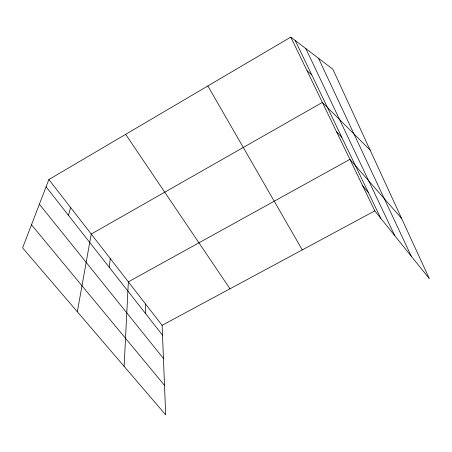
<?xml version="1.0" encoding="UTF-8"?>
<svg xmlns="http://www.w3.org/2000/svg" width="452" height="452" viewBox="0 0 452 452"><rect width="100%" height="100%" fill="white"/><g stroke="black" fill="none" stroke-linecap="round" stroke-linejoin="round"><path stroke-width="0.68" d="M145.612 313.637L145.623 304.083M124.119 366.363L128.351 281.85L349.904 159.37L401.608 218.446M109.288 267.352L110.243 258.533M77.337 311.767L91.225 234.051L322.378 102.429L370.092 150.047M68.495 215.378L70.614 207.519M48.878 179.54L22.6 247.882L165.698 414.885L162.11 325.31L48.878 179.54L290.8 37.115L332.875 69.269L429.4 278.76L374.804 210.875L290.8 37.115M162.11 325.31L374.804 210.875M307.032 70.681L311.801 74.953M336.497 131.628L341.836 137.38M362.662 185.749L368.431 192.659M31.482 224.791L164.511 385.347M39.386 204.231L163.438 358.43M46.081 186.817L162.505 335.164M125.662 134.34L229.989 288.788M207.852 85.948L302.269 249.905M295.218 40.488L380.748 218.265M305.846 48.613L394.845 235.797M318.507 58.291L411.258 256.205"/></g></svg>
